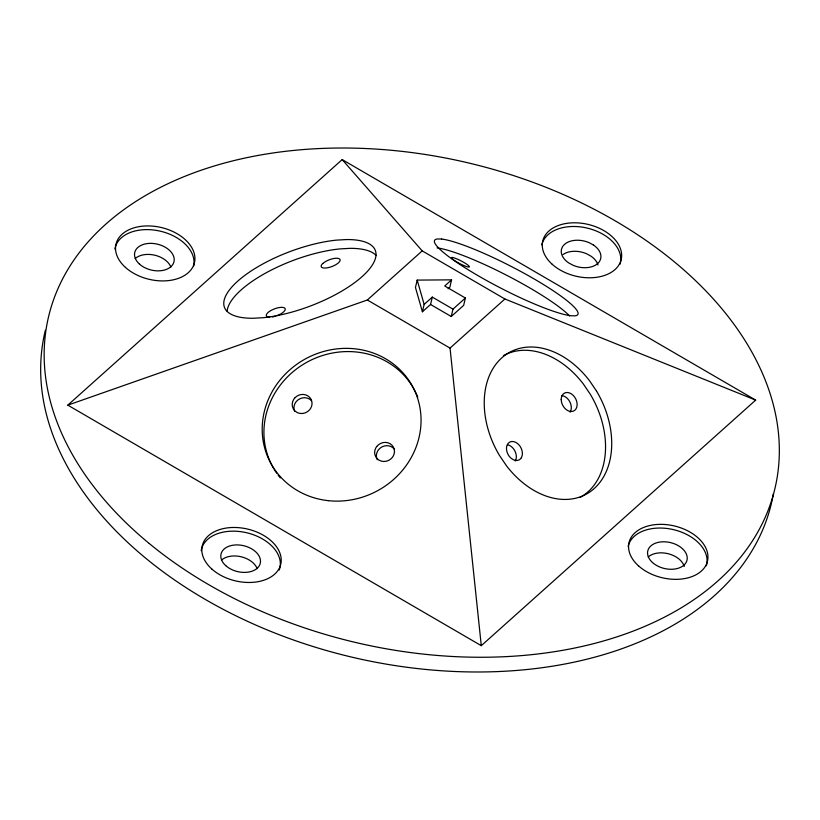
<?xml version="1.0" encoding="UTF-8"?>
<svg xmlns="http://www.w3.org/2000/svg" width="820" height="820" viewBox="0 0 820 820"><rect width="100%" height="100%" fill="white"/><g stroke="black" fill="none" stroke-linecap="round" stroke-linejoin="round"><path stroke-width="1.23" d="M417.185 280.102L415.453 287.471L422.402 311.774L430.561 304.476L432.304 297.106L452.978 309.13L465.401 298.019L444.727 285.985L451.584 279.845L417.185 280.102L424.145 304.404L422.402 311.774M451.584 279.845L449.842 287.215L448.13 288.753M430.561 304.476L451.236 316.499L452.978 309.13M465.401 298.019L463.659 305.378L451.236 316.499M67.814 405.152L342.186 159.592L755.671 400.109L481.289 645.678L67.814 405.152L367.339 299.997L422.208 250.889L504.905 298.992L755.671 400.109M424.145 304.404L432.304 297.106M481.289 645.678L450.036 348.1L504.905 298.992M367.339 299.997L450.036 348.1M342.186 159.592L422.208 250.889M503.449 355.603A80.616 58.097 62 0 1 583.307 383.944L590.359 394.358A80.616 58.097 62 0 1 580.17 497.391M280.327 477.916A80.616 75.143 -28.1 0 1 278.113 475.139M276.719 473.222A80.616 75.143 -28.1 0 1 274.136 469.276M273.542 468.261A80.616 75.143 -28.1 0 1 310.462 360.38A80.616 75.143 -28.1 0 1 417.78 397.187M773.434 493.537A373.202 246.318 13.3 0 1 357.909 658.532A373.202 246.318 13.3 0 1 45.377 330.214M437.07 247.896A80.616 12.033 27.3 0 1 505.96 274.915A80.616 12.033 27.3 0 1 569.562 315.925M294.667 411.343A10.076 9.389 -28.1 0 1 295.456 402.671L296.389 401.421A10.076 9.389 -28.1 0 1 309.14 398.889L310.39 399.709A10.076 9.389 -28.1 0 1 311.487 400.713M276.729 315.772A10.076 3.639 -20.7 0 0 284.878 310.421A10.076 3.639 -20.7 0 0 281.772 307.336L280.542 307.387A10.076 3.639 -20.7 0 0 269.421 311.436L268.386 312.205A10.076 3.639 -20.7 0 0 269.76 317.176M275.243 316.264A10.076 3.639 -20.7 0 1 272.332 316.95M377.303 459.733A10.076 9.389 -28.1 0 1 377.651 451.061L378.512 449.77A10.076 9.389 -28.1 0 1 394.563 449.442M561.649 395.578A10.076 7.267 62 0 1 569.89 401.933A10.076 7.267 62 0 1 570.064 412.183M227.119 311.221A80.616 29.069 -20.7 0 1 339.9 248.911L349.884 248.347A80.616 29.069 -20.7 0 1 376.308 255.584M507.59 444.809A10.076 7.267 62 0 1 513.433 448.683L514.335 449.975A10.076 7.267 62 0 1 515.278 461.014M563.032 254.528A20.151 13.304 13.3 0 1 586.525 253.728L590.943 256.137A20.151 13.304 13.3 0 1 597.954 264.973M135.208 258.536A20.151 13.304 13.3 0 1 154.918 255.235A20.151 13.304 13.3 0 1 170.898 267.115M648.23 556.964A20.151 13.304 13.3 0 1 668.587 553.828A20.151 13.304 13.3 0 1 684.228 566.435M221.502 560.091A20.151 13.304 13.3 0 1 241.213 556.79A20.151 13.304 13.3 0 1 257.193 568.67M541.835 244.842A40.303 26.599 13.3 0 1 587.858 228.247A40.303 26.599 13.3 0 1 620.053 264.235M114.882 249.116A40.303 26.599 13.3 0 1 159.398 230.973A40.303 26.599 13.3 0 1 193.612 266.233M628.13 546.397A40.303 26.599 13.3 0 1 674.153 529.802A40.303 26.599 13.3 0 1 706.348 565.79M201.177 550.671A40.303 26.599 13.3 0 1 247.414 532.928A40.303 26.599 13.3 0 1 279.241 570.023M376.749 446.48L375.888 447.771A10.076 9.389 -28.1 0 0 379.055 460.174A10.076 9.389 -28.1 0 0 392.37 457.386L393.231 456.084A10.076 9.389 -28.1 0 0 390.064 443.692A10.076 9.389 -28.1 0 0 376.749 446.48M294.626 398.13L293.704 399.381A10.076 9.389 -28.1 0 0 296.85 412.347L298.224 412.962A10.076 9.389 -28.1 0 0 309.601 409.815L310.534 408.555A10.076 9.389 -28.1 0 0 308.638 396.419L307.387 395.599A10.076 9.389 -28.1 0 0 294.626 398.13M521.325 457.806L520.618 458.759A10.076 7.267 62 0 1 509.404 456.504L508.502 455.223A10.076 7.267 62 0 1 508.267 443.22L510.122 441.898A10.076 7.267 62 0 1 519.47 445.475L520.372 446.756A10.076 7.267 62 0 1 521.325 457.806M322.783 263.507L322.034 264.265A10.076 3.639 -20.7 0 0 325.284 268.048A10.076 3.639 -20.7 0 0 337.563 263.558L338.506 262.779A10.076 3.639 -20.7 0 0 336.005 258.238A10.076 3.639 -20.7 0 0 322.783 263.507M346.563 239.553L336.589 240.116A80.616 29.069 -20.7 0 0 236.283 282.48A80.616 29.069 -20.7 0 0 253.206 318.262L263.189 317.699A80.616 29.069 -20.7 0 0 363.496 275.335A80.616 29.069 -20.7 0 0 346.563 239.553M441.642 239.05L437.531 238.958A80.616 12.033 27.3 0 0 480.007 276.791A80.616 12.033 27.3 0 0 570.843 315.741L574.963 315.833A80.616 12.033 27.3 0 0 532.487 278A80.616 12.033 27.3 0 0 441.642 239.05M452.404 257.47L451.871 257.449A10.076 1.507 27.3 0 0 457.078 262.144A10.076 1.507 27.3 0 0 468.476 267.053L469.009 267.074A10.076 1.507 27.3 0 0 465.647 263.507L464.438 262.759A10.076 1.507 27.3 0 0 452.404 257.47M593.557 245.088L589.139 242.679A20.151 13.304 13.3 0 0 564.15 244.729A20.151 13.304 13.3 0 0 568.619 262.861L573.047 265.27A20.151 13.304 13.3 0 0 598.026 263.22A20.151 13.304 13.3 0 0 593.557 245.088M596.529 391.078L589.477 380.664A80.616 58.097 62 0 0 502.998 356.833A80.616 58.097 62 0 0 499.421 455.356L506.483 465.78A80.616 58.097 62 0 0 592.952 489.612A80.616 58.097 62 0 0 596.529 391.078M561.208 399.514A10.076 7.267 62 0 0 573.201 411.209A10.076 7.267 62 0 0 573.118 395.281A10.076 7.267 62 0 0 561.208 399.514M328.369 500.671A80.616 75.143 -28.1 0 0 416.068 393.969A80.616 75.143 -28.1 0 0 280.419 379.568A80.616 75.143 -28.1 0 0 328.369 500.671M149.25 543.516A373.202 246.318 13.3 0 0 765.849 515.872A373.202 246.318 13.3 0 0 320.128 148.512A373.202 246.318 13.3 0 0 149.25 543.516M552.198 264.286A40.303 26.599 13.3 0 0 619.592 263.794A40.303 26.599 13.3 0 0 574.092 222.794A40.303 26.599 13.3 0 0 552.198 264.286M125.46 267.412A40.303 26.599 13.3 0 0 192.864 266.92A40.303 26.599 13.3 0 0 147.354 225.92A40.303 26.599 13.3 0 0 125.46 267.412M638.493 565.841A40.303 26.599 13.3 0 0 705.887 565.349A40.303 26.599 13.3 0 0 660.387 524.349A40.303 26.599 13.3 0 0 638.493 565.841M211.755 568.967A40.303 26.599 13.3 0 0 279.159 568.475A40.303 26.599 13.3 0 0 233.649 527.475A40.303 26.599 13.3 0 0 211.755 568.967M139.472 264.101A20.151 13.304 13.3 0 0 173.174 263.856A20.151 13.304 13.3 0 0 150.419 243.355A20.151 13.304 13.3 0 0 139.472 264.101M652.505 562.53A20.151 13.304 13.3 0 0 686.207 562.284A20.151 13.304 13.3 0 0 663.452 541.784A20.151 13.304 13.3 0 0 652.505 562.53M225.766 565.656A20.151 13.304 13.3 0 0 259.468 565.41A20.151 13.304 13.3 0 0 236.713 544.91A20.151 13.304 13.3 0 0 225.766 565.656"/></g></svg>
